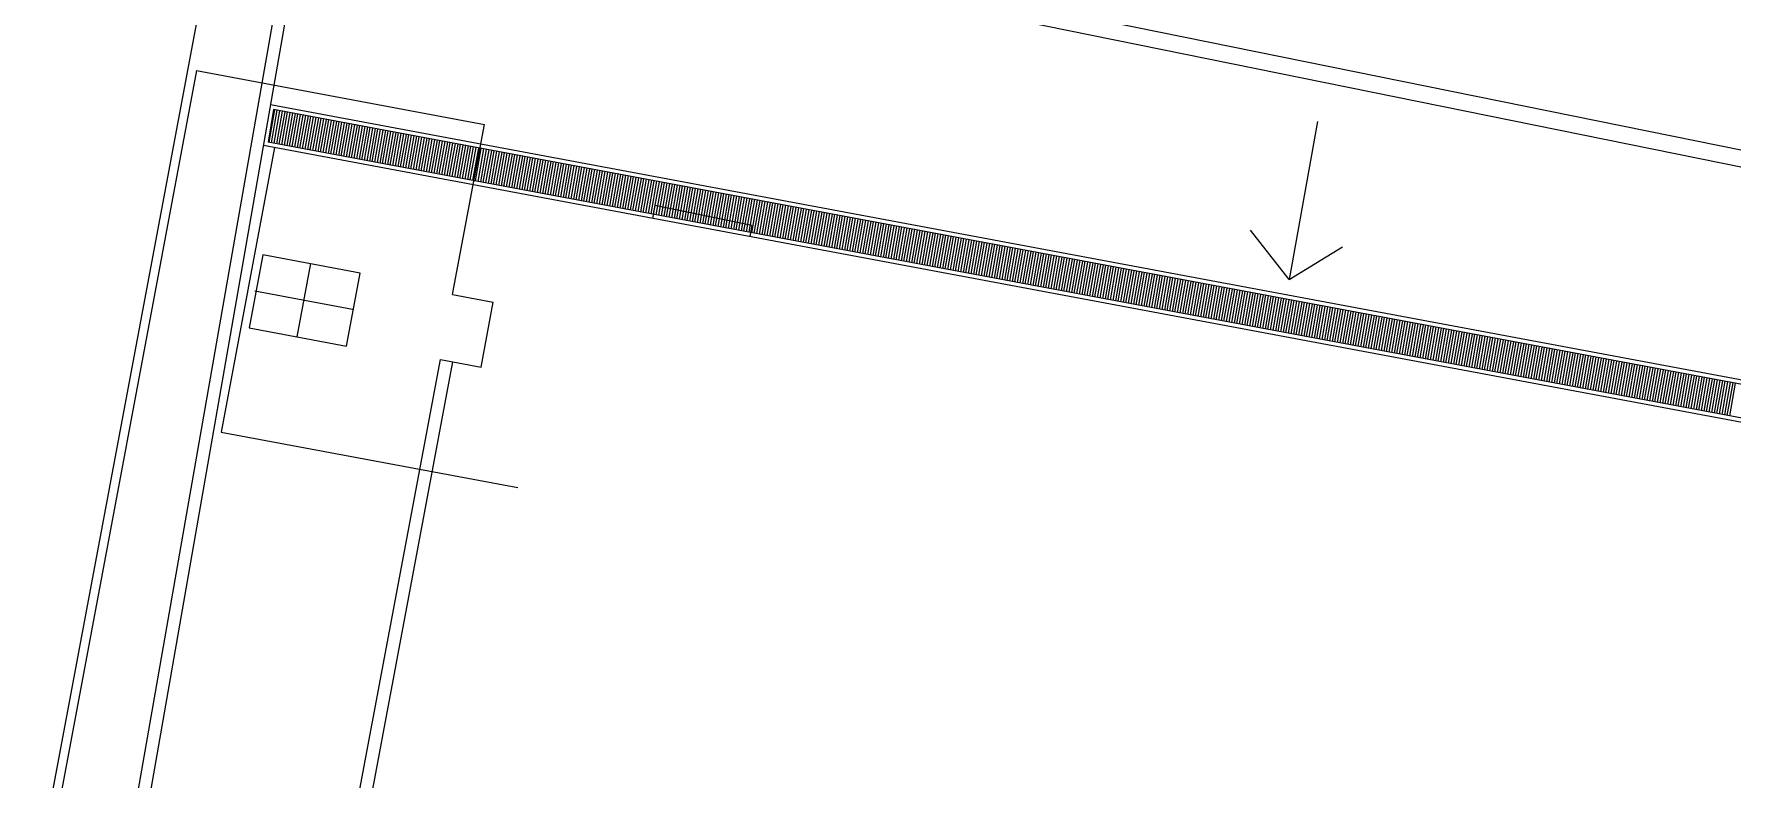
# Model space of a CAD drawing. Header units: metres. Extents: x 1796 to 2240, y -1398 to -687.
# Drawn here: x 2008.53 to 2029.07, y -1140.93 to -1131.92 of the extents above; entities that cross this region are included whole.
import ezdxf

# ---------------------------------------------------------------- set-up
doc = ezdxf.new("R2010")
doc.units = ezdxf.units.M
doc.header["$MEASUREMENT"] = 0
doc.layers.add('ARQUITETURA', color=253, linetype='CONTINUOUS')

msp = doc.modelspace()

# ---------------------------------------------------------------- hatches: boundary and pattern name
at = {"layer": 'ARQUITETURA'}
h = msp.add_hatch(dxfattribs=at)
h.set_pattern_fill('AR-SAND', color=116, scale=3, angle=-46.877, style=0)
h.set_pattern_definition([(350.62296, (1466.5355, -762.2295), (4.08992, 4.08927), [0, -4.56, 0, -5.1, 0, -4.875]), (320.623, (1466.5355, -762.2295), (9.808834, 1.91215), [0, -2.46, 0, -4.11, 0, -1.575]), (280.623, (1464.013, -759.536), (6.39856, -6.807323), [0, -1.5, 0, -5.4, 0, -7.05]), (270.623, (1464.013, -759.536), (8.08648, -4.78256), [0, -0.75, 0, -3.54, 0, -4.05])])
edge = h.paths.add_edge_path()
edge.add_line((2048.41, -1161.912), (2047.65, -1163.919))
edge.add_arc((2015.073, -1249.958), 92, 69.26198, 79.43995)
edge.add_line((2031.934, -1159.516), (2031.658, -1160.99))
edge.add_line((2031.658, -1160.99), (2009.518, -1156.844))
edge.add_line((2009.518, -1156.844), (2011.289, -1147.384))
edge.add_line((2011.289, -1147.384), (2033.265, -1151.499))
edge.add_line((2033.265, -1151.499), (2037.108, -1132.566))
edge.add_line((2037.108, -1132.566), (2028.352, -1123.315))
edge.add_line((2028.352, -1123.315), (2021.935, -1122.012))
edge.add_line((2021.935, -1122.012), (2022.419, -1119.626))
edge.add_arc((2025.457, -1120.243), 3.1, 43.1229, 168.5248, ccw=False)
edge.add_line((2027.72, -1118.124), (2040.231, -1131.482))
edge.add_arc((2039.063, -1132.575), 1.6, -10.3134, 43.1255, ccw=False)
edge.add_line((2040.638, -1132.862), (2037.908, -1147.419))
edge.add_arc((2043.365, -1148.443), 5.552, 169.3787, 228.4034)
edge.add_line((2039.679, -1152.595), (2048.41, -1161.912))

# ---------------------------------------------------------------- linework, layer by layer
for p, q in [((2015.733, -1107.076, 0), (2008.787, -1146.813, 0)), ((2015.881, -1107.101), (2008.934, -1146.841)), ((2011.894, -1124.326), (2008.001, -1145.115)), ((2030.363, -1133.774), (2010.866, -1129.816)), ((2030.403, -1133.578), (2018.839, -1131.23)), ((2010.497, -1132.366), (2004.71, -1163.269)), ((2010.497, -1132.366), (2013.979, -1133.018)), ((2011.427, -1132.836), (2011.364, -1133.231)), ((2011.44, -1132.838), (2011.371, -1133.232)), ((2035.928, -1137.373), (2011.393, -1132.779)), ((2011.471, -1132.844), (2011.402, -1133.238)), ((2035.869, -1137.413), (2011.427, -1132.836)), ((2011.502, -1132.85), (2011.433, -1133.244)), ((2011.534, -1132.856), (2011.464, -1133.25)), ((2011.565, -1132.862), (2011.495, -1133.256)), ((2011.596, -1132.868), (2011.527, -1133.262)), ((2011.627, -1132.874), (2011.558, -1133.267)), ((2011.659, -1132.879), (2011.589, -1133.273)), ((2011.69, -1132.885), (2011.62, -1133.279)), ((2011.721, -1132.891), (2011.651, -1133.285)), ((2011.752, -1132.897), (2011.683, -1133.291)), ((2011.783, -1132.903), (2011.714, -1133.297)), ((2011.815, -1132.909), (2011.745, -1133.303)), ((2011.846, -1132.914), (2011.776, -1133.308)), ((2011.877, -1132.92), (2011.807, -1133.314)), ((2011.908, -1132.926), (2011.839, -1133.32)), ((2011.939, -1132.932), (2011.87, -1133.326)), ((2011.971, -1132.938), (2011.901, -1133.332)), ((2012.002, -1132.944), (2011.932, -1133.338)), ((2012.033, -1132.95), (2011.964, -1133.343)), ((2012.064, -1132.955), (2011.995, -1133.349)), ((2012.095, -1132.961), (2012.026, -1133.355)), ((2012.127, -1132.967), (2012.057, -1133.361)), ((2012.158, -1132.973), (2012.088, -1133.367)), ((2012.189, -1132.979), (2012.12, -1133.373)), ((2012.22, -1132.985), (2012.151, -1133.379)), ((2012.251, -1132.99), (2012.182, -1133.384)), ((2012.283, -1132.996), (2012.213, -1133.39)), ((2012.314, -1133.002), (2012.244, -1133.396)), ((2012.345, -1133.008), (2012.276, -1133.402)), ((2012.376, -1133.014), (2012.307, -1133.408)), ((2012.408, -1133.02), (2012.338, -1133.414)), ((2012.439, -1133.025), (2012.369, -1133.419)), ((2012.47, -1133.031), (2012.4, -1133.425)), ((2012.501, -1133.037), (2012.432, -1133.431)), ((2012.532, -1133.043), (2012.463, -1133.437)), ((2012.564, -1133.049), (2012.494, -1133.443)), ((2012.595, -1133.055), (2012.525, -1133.449)), ((2012.626, -1133.061), (2012.556, -1133.455)), ((2012.657, -1133.066), (2012.588, -1133.46)), ((2012.688, -1133.072), (2012.619, -1133.466)), ((2012.72, -1133.078), (2012.65, -1133.472)), ((2012.751, -1133.084), (2012.681, -1133.478)), ((2012.782, -1133.09), (2012.713, -1133.484)), ((2012.813, -1133.096), (2012.744, -1133.49)), ((2012.844, -1133.101), (2012.775, -1133.495)), ((2013.595, -1135.073), (2013.979, -1133.018)), ((2024.052, -1132.98, 0), (2023.71, -1134.893)), ((2011.439, -1133.296), (2010.795, -1136.736)), ((2035.829, -1137.863), (2011.307, -1133.271)), ((2035.79, -1137.805), (2011.364, -1133.231)), ((2012.876, -1133.107), (2012.806, -1133.501)), ((2012.907, -1133.113), (2012.837, -1133.507)), ((2012.938, -1133.119), (2012.869, -1133.513)), ((2012.969, -1133.125), (2012.9, -1133.519)), ((2013, -1133.131), (2012.931, -1133.525)), ((2013.032, -1133.137), (2012.962, -1133.53)), ((2013.063, -1133.142), (2012.993, -1133.536)), ((2013.094, -1133.148), (2013.025, -1133.542)), ((2013.125, -1133.154), (2013.056, -1133.548)), ((2013.157, -1133.16), (2013.087, -1133.554)), ((2013.188, -1133.166), (2013.118, -1133.56)), ((2013.219, -1133.172), (2013.149, -1133.566)), ((2013.25, -1133.177), (2013.181, -1133.571)), ((2013.281, -1133.183), (2013.212, -1133.577)), ((2013.313, -1133.189), (2013.243, -1133.583)), ((2013.344, -1133.195), (2013.274, -1133.589)), ((2013.375, -1133.201), (2013.306, -1133.595)), ((2013.406, -1133.207), (2013.337, -1133.601)), ((2013.437, -1133.213), (2013.368, -1133.606)), ((2013.469, -1133.218), (2013.399, -1133.612)), ((2013.5, -1133.224), (2013.43, -1133.618)), ((2013.531, -1133.23), (2013.462, -1133.624)), ((2013.562, -1133.236), (2013.493, -1133.63)), ((2013.593, -1133.242), (2013.524, -1133.636)), ((2013.625, -1133.248), (2013.555, -1133.642)), ((2013.656, -1133.253), (2013.586, -1133.647)), ((2013.687, -1133.259), (2013.618, -1133.653)), ((2013.718, -1133.265), (2013.649, -1133.659)), ((2013.75, -1133.271), (2013.68, -1133.665)), ((2013.781, -1133.277), (2013.711, -1133.671)), ((2013.812, -1133.283), (2013.742, -1133.677)), ((2013.843, -1133.288), (2013.774, -1133.682)), ((2013.874, -1133.294), (2013.805, -1133.688)), ((2013.906, -1133.3), (2013.836, -1133.694)), ((2013.938, -1133.306), (2013.869, -1133.7)), ((2013.969, -1133.312), (2013.9, -1133.706)), ((2014.001, -1133.318), (2013.931, -1133.712)), ((2014.032, -1133.324), (2013.962, -1133.718)), ((2014.063, -1133.33), (2013.994, -1133.724)), ((2014.094, -1133.336), (2014.025, -1133.729)), ((2014.125, -1133.341), (2014.056, -1133.735)), ((2014.157, -1133.347), (2014.087, -1133.741)), ((2014.188, -1133.353), (2014.118, -1133.747)), ((2014.219, -1133.359), (2014.15, -1133.753)), ((2014.25, -1133.365), (2014.181, -1133.759)), ((2014.281, -1133.371), (2014.212, -1133.765)), ((2014.313, -1133.376), (2014.243, -1133.77)), ((2014.344, -1133.382), (2014.274, -1133.776)), ((2014.375, -1133.388), (2014.306, -1133.782)), ((2014.406, -1133.394), (2014.337, -1133.788)), ((2014.438, -1133.4), (2014.368, -1133.794)), ((2014.469, -1133.406), (2014.399, -1133.8)), ((2014.5, -1133.411), (2014.43, -1133.805)), ((2014.531, -1133.417), (2014.462, -1133.811)), ((2014.562, -1133.423), (2014.493, -1133.817)), ((2014.594, -1133.429), (2014.524, -1133.823)), ((2014.625, -1133.435), (2014.555, -1133.829)), ((2014.656, -1133.441), (2014.586, -1133.835)), ((2014.687, -1133.447), (2014.618, -1133.84)), ((2014.718, -1133.452), (2014.649, -1133.846)), ((2014.75, -1133.458), (2014.68, -1133.852)), ((2014.781, -1133.464), (2014.711, -1133.858)), ((2014.812, -1133.47), (2014.743, -1133.864)), ((2014.843, -1133.476), (2014.774, -1133.87)), ((2014.874, -1133.482), (2014.805, -1133.876)), ((2014.906, -1133.487), (2014.836, -1133.881)), ((2014.937, -1133.493), (2014.867, -1133.887)), ((2014.968, -1133.499), (2014.899, -1133.893)), ((2014.999, -1133.505), (2014.93, -1133.899)), ((2015.03, -1133.511), (2014.961, -1133.905)), ((2015.062, -1133.517), (2014.992, -1133.911)), ((2015.093, -1133.523), (2015.023, -1133.916)), ((2015.124, -1133.528), (2015.055, -1133.922)), ((2015.155, -1133.534), (2015.086, -1133.928)), ((2015.187, -1133.54), (2015.117, -1133.934)), ((2015.218, -1133.546), (2015.148, -1133.94)), ((2015.249, -1133.552), (2015.179, -1133.946)), ((2015.28, -1133.558), (2015.211, -1133.952)), ((2015.311, -1133.563), (2015.242, -1133.957)), ((2015.343, -1133.569), (2015.273, -1133.963)), ((2015.374, -1133.575), (2015.304, -1133.969)), ((2015.405, -1133.581), (2015.336, -1133.975)), ((2015.436, -1133.587), (2015.367, -1133.981)), ((2015.467, -1133.593), (2015.398, -1133.987)), ((2015.499, -1133.599), (2015.429, -1133.992)), ((2015.53, -1133.604), (2015.46, -1133.998)), ((2015.561, -1133.61), (2015.492, -1134.004)), ((2015.592, -1133.616), (2015.523, -1134.01)), ((2015.623, -1133.622), (2015.554, -1134.016)), ((2015.655, -1133.628), (2015.585, -1134.022)), ((2015.686, -1133.634), (2015.616, -1134.028)), ((2015.717, -1133.639), (2015.648, -1134.033)), ((2015.748, -1133.645), (2015.679, -1134.039)), ((2015.78, -1133.651), (2015.71, -1134.045)), ((2015.811, -1133.657), (2015.741, -1134.051)), ((2015.842, -1133.663), (2015.772, -1134.057)), ((2015.873, -1133.669), (2015.804, -1134.063)), ((2015.904, -1133.674), (2015.835, -1134.068)), ((2015.936, -1133.68), (2015.866, -1134.074)), ((2015.967, -1133.686), (2015.897, -1134.08)), ((2015.998, -1133.692), (2015.928, -1134.086)), ((2016.029, -1133.698), (2015.96, -1134.092)), ((2016.06, -1133.704), (2015.991, -1134.098)), ((2016.092, -1133.71), (2016.022, -1134.103)), ((2016.123, -1133.715), (2016.053, -1134.109)), ((2016.154, -1133.721), (2016.085, -1134.115)), ((2016.185, -1133.727), (2016.116, -1134.121)), ((2016.216, -1133.733), (2016.147, -1134.127)), ((2016.248, -1133.739), (2016.178, -1134.133)), ((2016.279, -1133.745), (2016.209, -1134.139)), ((2016.31, -1133.75), (2016.241, -1134.144)), ((2016.341, -1133.756), (2016.272, -1134.15)), ((2016.372, -1133.762), (2016.303, -1134.156)), ((2016.404, -1133.768), (2016.334, -1134.162)), ((2016.435, -1133.774), (2016.365, -1134.168)), ((2016.466, -1133.78), (2016.397, -1134.174)), ((2016.497, -1133.786), (2016.428, -1134.179)), ((2016.529, -1133.791), (2016.459, -1134.185)), ((2016.56, -1133.797), (2016.49, -1134.191)), ((2016.591, -1133.803), (2016.521, -1134.197)), ((2016.622, -1133.809), (2016.553, -1134.203)), ((2016.653, -1133.815), (2016.584, -1134.209)), ((2016.685, -1133.821), (2016.615, -1134.215)), ((2016.716, -1133.826), (2016.646, -1134.22)), ((2016.747, -1133.832), (2016.678, -1134.226)), ((2016.778, -1133.838), (2016.709, -1134.232)), ((2016.809, -1133.844), (2016.74, -1134.238)), ((2016.841, -1133.85), (2016.771, -1134.244)), ((2016.872, -1133.856), (2016.802, -1134.25)), ((2016.903, -1133.862), (2016.834, -1134.255)), ((2016.934, -1133.867), (2016.865, -1134.261)), ((2016.965, -1133.873), (2016.896, -1134.267)), ((2016.997, -1133.879), (2016.927, -1134.273)), ((2017.028, -1133.885), (2016.958, -1134.279)), ((2017.059, -1133.891), (2016.99, -1134.285)), ((2017.09, -1133.897), (2017.021, -1134.291)), ((2017.122, -1133.902), (2017.052, -1134.296)), ((2017.153, -1133.908), (2017.083, -1134.302)), ((2017.184, -1133.914), (2017.114, -1134.308)), ((2017.215, -1133.92), (2017.146, -1134.314)), ((2016.039, -1133.998), (2016.01, -1134.152)), ((2017.215, -1134.237), (2016.039, -1133.998)), ((2017.246, -1133.926), (2017.177, -1134.32)), ((2017.278, -1133.932), (2017.208, -1134.326)), ((2017.309, -1133.937), (2017.239, -1134.331)), ((2017.34, -1133.943), (2017.27, -1134.337)), ((2017.371, -1133.949), (2017.302, -1134.343)), ((2017.402, -1133.955), (2017.333, -1134.349)), ((2017.434, -1133.961), (2017.364, -1134.355)), ((2017.465, -1133.967), (2017.395, -1134.361)), ((2017.496, -1133.973), (2017.427, -1134.366)), ((2017.527, -1133.978), (2017.458, -1134.372)), ((2017.558, -1133.984), (2017.489, -1134.378)), ((2017.59, -1133.99), (2017.52, -1134.384)), ((2017.621, -1133.996), (2017.551, -1134.39)), ((2017.652, -1134.002), (2017.583, -1134.396)), ((2017.683, -1134.008), (2017.614, -1134.402)), ((2017.714, -1134.013), (2017.645, -1134.407)), ((2017.746, -1134.019), (2017.676, -1134.413)), ((2017.777, -1134.025), (2017.707, -1134.419)), ((2017.808, -1134.031), (2017.739, -1134.425)), ((2017.839, -1134.037), (2017.77, -1134.431)), ((2017.871, -1134.043), (2017.801, -1134.437)), ((2017.902, -1134.049), (2017.832, -1134.442)), ((2017.933, -1134.054), (2017.863, -1134.448)), ((2017.964, -1134.06), (2017.895, -1134.454)), ((2017.995, -1134.066), (2017.926, -1134.46)), ((2018.027, -1134.072), (2017.957, -1134.466)), ((2018.058, -1134.078), (2017.988, -1134.472)), ((2018.089, -1134.084), (2018.019, -1134.478)), ((2018.12, -1134.089), (2018.051, -1134.483)), ((2018.151, -1134.095), (2018.082, -1134.489)), ((2018.183, -1134.101), (2018.113, -1134.495)), ((2018.214, -1134.107), (2018.144, -1134.501)), ((2018.245, -1134.113), (2018.176, -1134.507)), ((2018.276, -1134.119), (2018.207, -1134.513)), ((2018.307, -1134.125), (2018.238, -1134.518)), ((2017.215, -1134.237), (2017.189, -1134.373)), ((2018.339, -1134.13), (2018.269, -1134.524)), ((2018.37, -1134.136), (2018.3, -1134.53)), ((2018.401, -1134.142), (2018.332, -1134.536)), ((2018.432, -1134.148), (2018.363, -1134.542)), ((2018.463, -1134.154), (2018.394, -1134.548)), ((2018.495, -1134.16), (2018.425, -1134.554)), ((2018.526, -1134.165), (2018.456, -1134.559)), ((2018.557, -1134.171), (2018.488, -1134.565)), ((2018.588, -1134.177), (2018.519, -1134.571)), ((2018.62, -1134.183), (2018.55, -1134.577)), ((2018.651, -1134.189), (2018.581, -1134.583)), ((2018.682, -1134.195), (2018.612, -1134.589)), ((2018.713, -1134.2), (2018.644, -1134.594)), ((2018.744, -1134.206), (2018.675, -1134.6)), ((2018.776, -1134.212), (2018.706, -1134.606)), ((2018.807, -1134.218), (2018.737, -1134.612)), ((2018.838, -1134.224), (2018.769, -1134.618)), ((2018.869, -1134.23), (2018.8, -1134.624)), ((2018.9, -1134.236), (2018.831, -1134.629)), ((2018.932, -1134.241), (2018.862, -1134.635)), ((2018.963, -1134.247), (2018.893, -1134.641)), ((2018.994, -1134.253), (2018.925, -1134.647)), ((2019.025, -1134.259), (2018.956, -1134.653)), ((2019.056, -1134.265), (2018.987, -1134.659)), ((2019.088, -1134.271), (2019.018, -1134.665)), ((2019.119, -1134.276), (2019.049, -1134.67)), ((2019.15, -1134.282), (2019.081, -1134.676)), ((2019.181, -1134.288), (2019.112, -1134.682)), ((2019.213, -1134.294), (2019.143, -1134.688)), ((2019.244, -1134.3), (2019.174, -1134.694)), ((2019.275, -1134.306), (2019.205, -1134.7)), ((2019.306, -1134.312), (2019.237, -1134.705)), ((2019.337, -1134.317), (2019.268, -1134.711)), ((2019.369, -1134.323), (2019.299, -1134.717)), ((2019.4, -1134.329), (2019.33, -1134.723)), ((2023.71, -1134.893), (2023.242, -1134.295)), ((2019.431, -1134.335), (2019.361, -1134.729)), ((2019.462, -1134.341), (2019.393, -1134.735)), ((2019.493, -1134.347), (2019.424, -1134.741)), ((2019.525, -1134.352), (2019.455, -1134.746)), ((2019.556, -1134.358), (2019.486, -1134.752)), ((2019.587, -1134.364), (2019.518, -1134.758)), ((2019.618, -1134.37), (2019.549, -1134.764)), ((2019.649, -1134.376), (2019.58, -1134.77)), ((2019.681, -1134.382), (2019.611, -1134.776)), ((2019.712, -1134.388), (2019.642, -1134.781)), ((2019.743, -1134.393), (2019.674, -1134.787)), ((2019.774, -1134.399), (2019.705, -1134.793)), ((2019.805, -1134.405), (2019.736, -1134.799)), ((2019.837, -1134.411), (2019.767, -1134.805)), ((2019.868, -1134.417), (2019.798, -1134.811)), ((2019.899, -1134.423), (2019.83, -1134.817)), ((2019.93, -1134.428), (2019.861, -1134.822)), ((2019.962, -1134.434), (2019.892, -1134.828)), ((2019.993, -1134.44), (2019.923, -1134.834)), ((2020.024, -1134.446), (2019.954, -1134.84)), ((2020.055, -1134.452), (2019.986, -1134.846)), ((2020.086, -1134.458), (2020.017, -1134.852)), ((2020.118, -1134.463), (2020.048, -1134.857)), ((2020.149, -1134.469), (2020.079, -1134.863)), ((2020.18, -1134.475), (2020.111, -1134.869)), ((2020.211, -1134.481), (2020.142, -1134.875)), ((2020.242, -1134.487), (2020.173, -1134.881)), ((2020.274, -1134.493), (2020.204, -1134.887)), ((2020.305, -1134.499), (2020.235, -1134.892)), ((2020.336, -1134.504), (2020.267, -1134.898)), ((2020.367, -1134.51), (2020.298, -1134.904)), ((2020.398, -1134.516), (2020.329, -1134.91)), ((2020.43, -1134.522), (2020.36, -1134.916)), ((2020.461, -1134.528), (2020.391, -1134.922)), ((2020.492, -1134.534), (2020.423, -1134.928)), ((2020.523, -1134.539), (2020.454, -1134.933)), ((2023.71, -1134.893), (2024.357, -1134.495)), ((2011.298, -1134.592), (2011.133, -1135.477)), ((2012.478, -1134.813), (2011.298, -1134.592)), ((2011.876, -1134.7), (2011.711, -1135.585)), ((2020.555, -1134.545), (2020.485, -1134.939)), ((2020.586, -1134.551), (2020.516, -1134.945)), ((2020.617, -1134.557), (2020.547, -1134.951)), ((2020.648, -1134.563), (2020.579, -1134.957)), ((2020.679, -1134.569), (2020.61, -1134.963)), ((2020.711, -1134.575), (2020.641, -1134.968)), ((2020.742, -1134.58), (2020.672, -1134.974)), ((2020.773, -1134.586), (2020.703, -1134.98)), ((2020.804, -1134.592), (2020.735, -1134.986)), ((2020.835, -1134.598), (2020.766, -1134.992)), ((2020.867, -1134.604), (2020.797, -1134.998)), ((2020.898, -1134.61), (2020.828, -1135.004)), ((2020.929, -1134.615), (2020.86, -1135.009)), ((2020.96, -1134.621), (2020.891, -1135.015)), ((2020.991, -1134.627), (2020.922, -1135.021)), ((2021.023, -1134.633), (2020.953, -1135.027)), ((2021.054, -1134.639), (2020.984, -1135.033)), ((2021.085, -1134.645), (2021.016, -1135.039)), ((2021.116, -1134.651), (2021.047, -1135.044)), ((2021.147, -1134.656), (2021.078, -1135.05)), ((2021.179, -1134.662), (2021.109, -1135.056)), ((2021.21, -1134.668), (2021.14, -1135.062)), ((2021.241, -1134.674), (2021.172, -1135.068)), ((2021.272, -1134.68), (2021.203, -1135.074)), ((2021.304, -1134.686), (2021.234, -1135.08)), ((2021.335, -1134.691), (2021.265, -1135.085)), ((2021.366, -1134.697), (2021.296, -1135.091)), ((2021.397, -1134.703), (2021.328, -1135.097)), ((2021.428, -1134.709), (2021.359, -1135.103)), ((2021.46, -1134.715), (2021.39, -1135.109)), ((2021.491, -1134.721), (2021.421, -1135.115)), ((2021.522, -1134.726), (2021.453, -1135.12)), ((2021.553, -1134.732), (2021.484, -1135.126)), ((2021.584, -1134.738), (2021.515, -1135.132)), ((2021.616, -1134.744), (2021.546, -1135.138)), ((2012.312, -1135.698), (2012.478, -1134.813)), ((2021.647, -1134.75), (2021.577, -1135.144)), ((2021.678, -1134.756), (2021.609, -1135.15)), ((2021.709, -1134.762), (2021.64, -1135.155)), ((2021.74, -1134.767), (2021.671, -1135.161)), ((2021.772, -1134.773), (2021.702, -1135.167)), ((2021.803, -1134.779), (2021.733, -1135.173)), ((2021.834, -1134.785), (2021.765, -1135.179)), ((2021.865, -1134.791), (2021.796, -1135.185)), ((2021.897, -1134.797), (2021.827, -1135.191)), ((2021.928, -1134.802), (2021.858, -1135.196)), ((2021.959, -1134.808), (2021.889, -1135.202)), ((2021.99, -1134.814), (2021.921, -1135.208)), ((2022.021, -1134.82), (2021.952, -1135.214)), ((2022.053, -1134.826), (2021.983, -1135.22)), ((2022.084, -1134.832), (2022.014, -1135.226)), ((2022.115, -1134.838), (2022.045, -1135.231)), ((2022.146, -1134.843), (2022.077, -1135.237)), ((2022.177, -1134.849), (2022.108, -1135.243)), ((2022.209, -1134.855), (2022.139, -1135.249)), ((2022.24, -1134.861), (2022.17, -1135.255)), ((2022.271, -1134.867), (2022.202, -1135.261)), ((2022.302, -1134.873), (2022.233, -1135.267)), ((2022.333, -1134.878), (2022.264, -1135.272)), ((2022.365, -1134.884), (2022.295, -1135.278)), ((2022.396, -1134.89), (2022.326, -1135.284)), ((2022.427, -1134.896), (2022.358, -1135.29)), ((2022.458, -1134.902), (2022.389, -1135.296)), ((2022.489, -1134.908), (2022.42, -1135.302)), ((2022.521, -1134.914), (2022.451, -1135.307)), ((2022.552, -1134.919), (2022.482, -1135.313)), ((2022.583, -1134.925), (2022.514, -1135.319)), ((2022.614, -1134.931), (2022.545, -1135.325)), ((2022.646, -1134.937), (2022.576, -1135.331)), ((2022.677, -1134.943), (2022.607, -1135.337)), ((2022.708, -1134.949), (2022.638, -1135.343)), ((2012.383, -1135.253), (2011.204, -1135.032)), ((2013.595, -1135.073), (2014.086, -1135.165)), ((2022.739, -1134.954), (2022.67, -1135.348)), ((2022.77, -1134.96), (2022.701, -1135.354)), ((2022.802, -1134.966), (2022.732, -1135.36)), ((2022.833, -1134.972), (2022.763, -1135.366)), ((2022.864, -1134.978), (2022.795, -1135.372)), ((2022.895, -1134.984), (2022.826, -1135.378)), ((2022.926, -1134.989), (2022.857, -1135.383)), ((2022.958, -1134.995), (2022.888, -1135.389)), ((2022.989, -1135.001), (2022.919, -1135.395)), ((2023.02, -1135.007), (2022.951, -1135.401)), ((2023.051, -1135.013), (2022.982, -1135.407)), ((2023.082, -1135.019), (2023.013, -1135.413)), ((2023.114, -1135.025), (2023.044, -1135.418)), ((2023.145, -1135.03), (2023.075, -1135.424)), ((2023.176, -1135.036), (2023.107, -1135.43)), ((2023.207, -1135.042), (2023.138, -1135.436)), ((2023.239, -1135.048), (2023.169, -1135.442)), ((2023.27, -1135.054), (2023.2, -1135.448)), ((2023.301, -1135.06), (2023.231, -1135.454)), ((2023.332, -1135.065), (2023.263, -1135.459)), ((2023.363, -1135.071), (2023.294, -1135.465)), ((2023.395, -1135.077), (2023.325, -1135.471)), ((2023.426, -1135.083), (2023.356, -1135.477)), ((2023.457, -1135.089), (2023.387, -1135.483)), ((2023.488, -1135.095), (2023.419, -1135.489)), ((2023.519, -1135.101), (2023.45, -1135.494)), ((2023.551, -1135.106), (2023.481, -1135.5)), ((2023.582, -1135.112), (2023.512, -1135.506)), ((2023.613, -1135.118), (2023.544, -1135.512)), ((2023.644, -1135.124), (2023.575, -1135.518)), ((2023.675, -1135.13), (2023.606, -1135.524)), ((2023.707, -1135.136), (2023.637, -1135.53)), ((2023.738, -1135.141), (2023.668, -1135.535)), ((2023.769, -1135.147), (2023.7, -1135.541)), ((2023.8, -1135.153), (2023.731, -1135.547)), ((2013.939, -1135.951), (2014.086, -1135.165)), ((2023.831, -1135.159), (2023.762, -1135.553)), ((2023.863, -1135.165), (2023.793, -1135.559)), ((2023.894, -1135.171), (2023.824, -1135.565)), ((2023.925, -1135.177), (2023.856, -1135.57)), ((2023.956, -1135.182), (2023.887, -1135.576)), ((2023.988, -1135.188), (2023.918, -1135.582)), ((2024.019, -1135.194), (2023.949, -1135.588)), ((2024.05, -1135.2), (2023.98, -1135.594)), ((2024.081, -1135.206), (2024.012, -1135.6)), ((2024.112, -1135.212), (2024.043, -1135.606)), ((2024.144, -1135.217), (2024.074, -1135.611)), ((2024.175, -1135.223), (2024.105, -1135.617)), ((2024.206, -1135.229), (2024.137, -1135.623)), ((2024.237, -1135.235), (2024.168, -1135.629)), ((2024.268, -1135.241), (2024.199, -1135.635)), ((2024.3, -1135.247), (2024.23, -1135.641)), ((2024.331, -1135.252), (2024.261, -1135.646)), ((2024.362, -1135.258), (2024.293, -1135.652)), ((2024.393, -1135.264), (2024.324, -1135.658)), ((2024.424, -1135.27), (2024.355, -1135.664)), ((2024.456, -1135.276), (2024.386, -1135.67)), ((2024.487, -1135.282), (2024.417, -1135.676)), ((2024.518, -1135.288), (2024.449, -1135.682)), ((2024.549, -1135.293), (2024.48, -1135.687)), ((2024.581, -1135.299), (2024.511, -1135.693)), ((2024.612, -1135.305), (2024.542, -1135.699)), ((2024.643, -1135.311), (2024.573, -1135.705)), ((2024.674, -1135.317), (2024.605, -1135.711)), ((2024.705, -1135.323), (2024.636, -1135.717)), ((2024.737, -1135.328), (2024.667, -1135.722)), ((2024.768, -1135.334), (2024.698, -1135.728)), ((2024.799, -1135.34), (2024.729, -1135.734)), ((2024.83, -1135.346), (2024.761, -1135.74)), ((2024.861, -1135.352), (2024.792, -1135.746)), ((2024.893, -1135.358), (2024.823, -1135.752)), ((2011.133, -1135.477), (2012.312, -1135.698)), ((2024.924, -1135.364), (2024.854, -1135.757)), ((2024.955, -1135.369), (2024.886, -1135.763)), ((2024.986, -1135.375), (2024.917, -1135.769)), ((2025.017, -1135.381), (2024.948, -1135.775)), ((2025.049, -1135.387), (2024.979, -1135.781)), ((2025.08, -1135.393), (2025.01, -1135.787)), ((2025.111, -1135.399), (2025.042, -1135.793)), ((2025.142, -1135.404), (2025.073, -1135.798)), ((2025.173, -1135.41), (2025.104, -1135.804)), ((2025.205, -1135.416), (2025.135, -1135.81)), ((2025.236, -1135.422), (2025.166, -1135.816)), ((2025.267, -1135.428), (2025.198, -1135.822)), ((2025.298, -1135.434), (2025.229, -1135.828)), ((2025.33, -1135.44), (2025.26, -1135.833)), ((2025.361, -1135.445), (2025.291, -1135.839)), ((2025.392, -1135.451), (2025.322, -1135.845)), ((2025.423, -1135.457), (2025.354, -1135.851)), ((2025.454, -1135.463), (2025.385, -1135.857)), ((2025.486, -1135.469), (2025.416, -1135.863)), ((2025.517, -1135.475), (2025.447, -1135.869)), ((2025.548, -1135.48), (2025.479, -1135.874)), ((2025.579, -1135.486), (2025.51, -1135.88)), ((2025.61, -1135.492), (2025.541, -1135.886)), ((2025.642, -1135.498), (2025.572, -1135.892)), ((2025.673, -1135.504), (2025.603, -1135.898)), ((2025.704, -1135.51), (2025.635, -1135.904)), ((2025.735, -1135.515), (2025.666, -1135.909)), ((2025.766, -1135.521), (2025.697, -1135.915)), ((2025.798, -1135.527), (2025.728, -1135.921)), ((2025.829, -1135.533), (2025.759, -1135.927)), ((2025.86, -1135.539), (2025.791, -1135.933)), ((2025.891, -1135.545), (2025.822, -1135.939)), ((2025.923, -1135.551), (2025.853, -1135.945)), ((2025.954, -1135.556), (2025.884, -1135.95)), ((2025.985, -1135.562), (2025.915, -1135.956)), ((2026.016, -1135.568), (2025.947, -1135.962)), ((2026.047, -1135.574), (2025.978, -1135.968)), ((2026.079, -1135.58), (2026.009, -1135.974)), ((2026.11, -1135.586), (2026.04, -1135.98)), ((2026.141, -1135.591), (2026.071, -1135.985)), ((2026.172, -1135.597), (2026.103, -1135.991)), ((2026.203, -1135.603), (2026.134, -1135.997)), ((2026.235, -1135.609), (2026.165, -1136.003)), ((2026.266, -1135.615), (2026.196, -1136.009)), ((2026.297, -1135.621), (2026.228, -1136.015)), ((2026.328, -1135.627), (2026.259, -1136.02)), ((2026.359, -1135.632), (2026.29, -1136.026)), ((2026.391, -1135.638), (2026.321, -1136.032)), ((2026.422, -1135.644), (2026.352, -1136.038)), ((2026.453, -1135.65), (2026.384, -1136.044)), ((2026.484, -1135.656), (2026.415, -1136.05)), ((2026.515, -1135.662), (2026.446, -1136.056)), ((2026.547, -1135.667), (2026.477, -1136.061)), ((2026.578, -1135.673), (2026.508, -1136.067)), ((2026.609, -1135.679), (2026.54, -1136.073)), ((2026.64, -1135.685), (2026.571, -1136.079)), ((2026.672, -1135.691), (2026.602, -1136.085)), ((2026.703, -1135.697), (2026.633, -1136.091)), ((2026.734, -1135.703), (2026.664, -1136.096)), ((2026.765, -1135.708), (2026.696, -1136.102)), ((2026.796, -1135.714), (2026.727, -1136.108)), ((2026.828, -1135.72), (2026.758, -1136.114)), ((2026.859, -1135.726), (2026.789, -1136.12)), ((2026.89, -1135.732), (2026.821, -1136.126)), ((2026.921, -1135.738), (2026.852, -1136.132)), ((2026.952, -1135.743), (2026.883, -1136.137)), ((2026.984, -1135.749), (2026.914, -1136.143)), ((2027.015, -1135.755), (2026.945, -1136.149)), ((2027.046, -1135.761), (2026.977, -1136.155)), ((2027.077, -1135.767), (2027.008, -1136.161)), ((2008.192, -1163.921), (2013.447, -1135.859)), ((2013.594, -1135.887), (2011.473, -1147.215)), ((2013.447, -1135.859), (2013.939, -1135.951)), ((2027.108, -1135.773), (2027.039, -1136.167)), ((2027.14, -1135.778), (2027.07, -1136.172)), ((2027.171, -1135.784), (2027.101, -1136.178)), ((2027.202, -1135.79), (2027.133, -1136.184)), ((2027.233, -1135.796), (2027.164, -1136.19)), ((2027.265, -1135.802), (2027.195, -1136.196)), ((2027.296, -1135.808), (2027.226, -1136.202)), ((2027.327, -1135.814), (2027.257, -1136.208)), ((2027.358, -1135.819), (2027.289, -1136.213)), ((2027.389, -1135.825), (2027.32, -1136.219)), ((2027.421, -1135.831), (2027.351, -1136.225)), ((2027.452, -1135.837), (2027.382, -1136.231)), ((2027.483, -1135.843), (2027.413, -1136.237)), ((2027.514, -1135.849), (2027.445, -1136.243)), ((2027.545, -1135.854), (2027.476, -1136.248)), ((2027.577, -1135.86), (2027.507, -1136.254)), ((2027.608, -1135.866), (2027.538, -1136.26)), ((2027.639, -1135.872), (2027.57, -1136.266)), ((2027.67, -1135.878), (2027.601, -1136.272)), ((2027.701, -1135.884), (2027.632, -1136.278)), ((2027.733, -1135.89), (2027.663, -1136.283)), ((2027.764, -1135.895), (2027.694, -1136.289)), ((2027.795, -1135.901), (2027.726, -1136.295)), ((2027.826, -1135.907), (2027.757, -1136.301)), ((2027.857, -1135.913), (2027.788, -1136.307)), ((2027.889, -1135.919), (2027.819, -1136.313)), ((2027.92, -1135.925), (2027.85, -1136.319)), ((2027.951, -1135.93), (2027.882, -1136.324)), ((2027.982, -1135.936), (2027.913, -1136.33)), ((2028.014, -1135.942), (2027.944, -1136.336)), ((2028.045, -1135.948), (2027.975, -1136.342)), ((2028.076, -1135.954), (2028.006, -1136.348)), ((2028.107, -1135.96), (2028.038, -1136.354)), ((2028.138, -1135.966), (2028.069, -1136.359)), ((2028.17, -1135.971), (2028.1, -1136.365)), ((2028.201, -1135.977), (2028.131, -1136.371)), ((2028.232, -1135.983), (2028.163, -1136.377)), ((2028.263, -1135.989), (2028.194, -1136.383)), ((2028.294, -1135.995), (2028.225, -1136.389)), ((2028.326, -1136.001), (2028.256, -1136.395)), ((2028.357, -1136.006), (2028.287, -1136.4)), ((2028.388, -1136.012), (2028.319, -1136.406)), ((2028.419, -1136.018), (2028.35, -1136.412)), ((2028.45, -1136.024), (2028.381, -1136.418)), ((2028.482, -1136.03), (2028.412, -1136.424)), ((2028.513, -1136.036), (2028.443, -1136.43)), ((2028.544, -1136.041), (2028.475, -1136.435)), ((2028.575, -1136.047), (2028.506, -1136.441)), ((2028.607, -1136.053), (2028.537, -1136.447)), ((2028.638, -1136.059), (2028.568, -1136.453)), ((2028.669, -1136.065), (2028.599, -1136.459)), ((2028.7, -1136.071), (2028.631, -1136.465)), ((2028.731, -1136.077), (2028.662, -1136.471)), ((2028.763, -1136.082), (2028.693, -1136.476)), ((2028.794, -1136.088), (2028.724, -1136.482)), ((2028.825, -1136.094), (2028.755, -1136.488)), ((2028.856, -1136.1), (2028.787, -1136.494)), ((2028.887, -1136.106), (2028.818, -1136.5)), ((2028.919, -1136.112), (2028.849, -1136.506)), ((2028.95, -1136.117), (2028.88, -1136.511)), ((2028.981, -1136.123), (2028.912, -1136.517)), ((2029.012, -1136.129), (2028.943, -1136.523)), ((2029.043, -1136.135), (2028.974, -1136.529)), ((2029.075, -1136.141), (2029.005, -1136.535)), ((2029.106, -1136.147), (2029.036, -1136.541)), ((2010.795, -1136.736), (2014.383, -1137.408))]:
    msp.add_line(p, q, dxfattribs=at)

doc.saveas('drawing.dxf')
